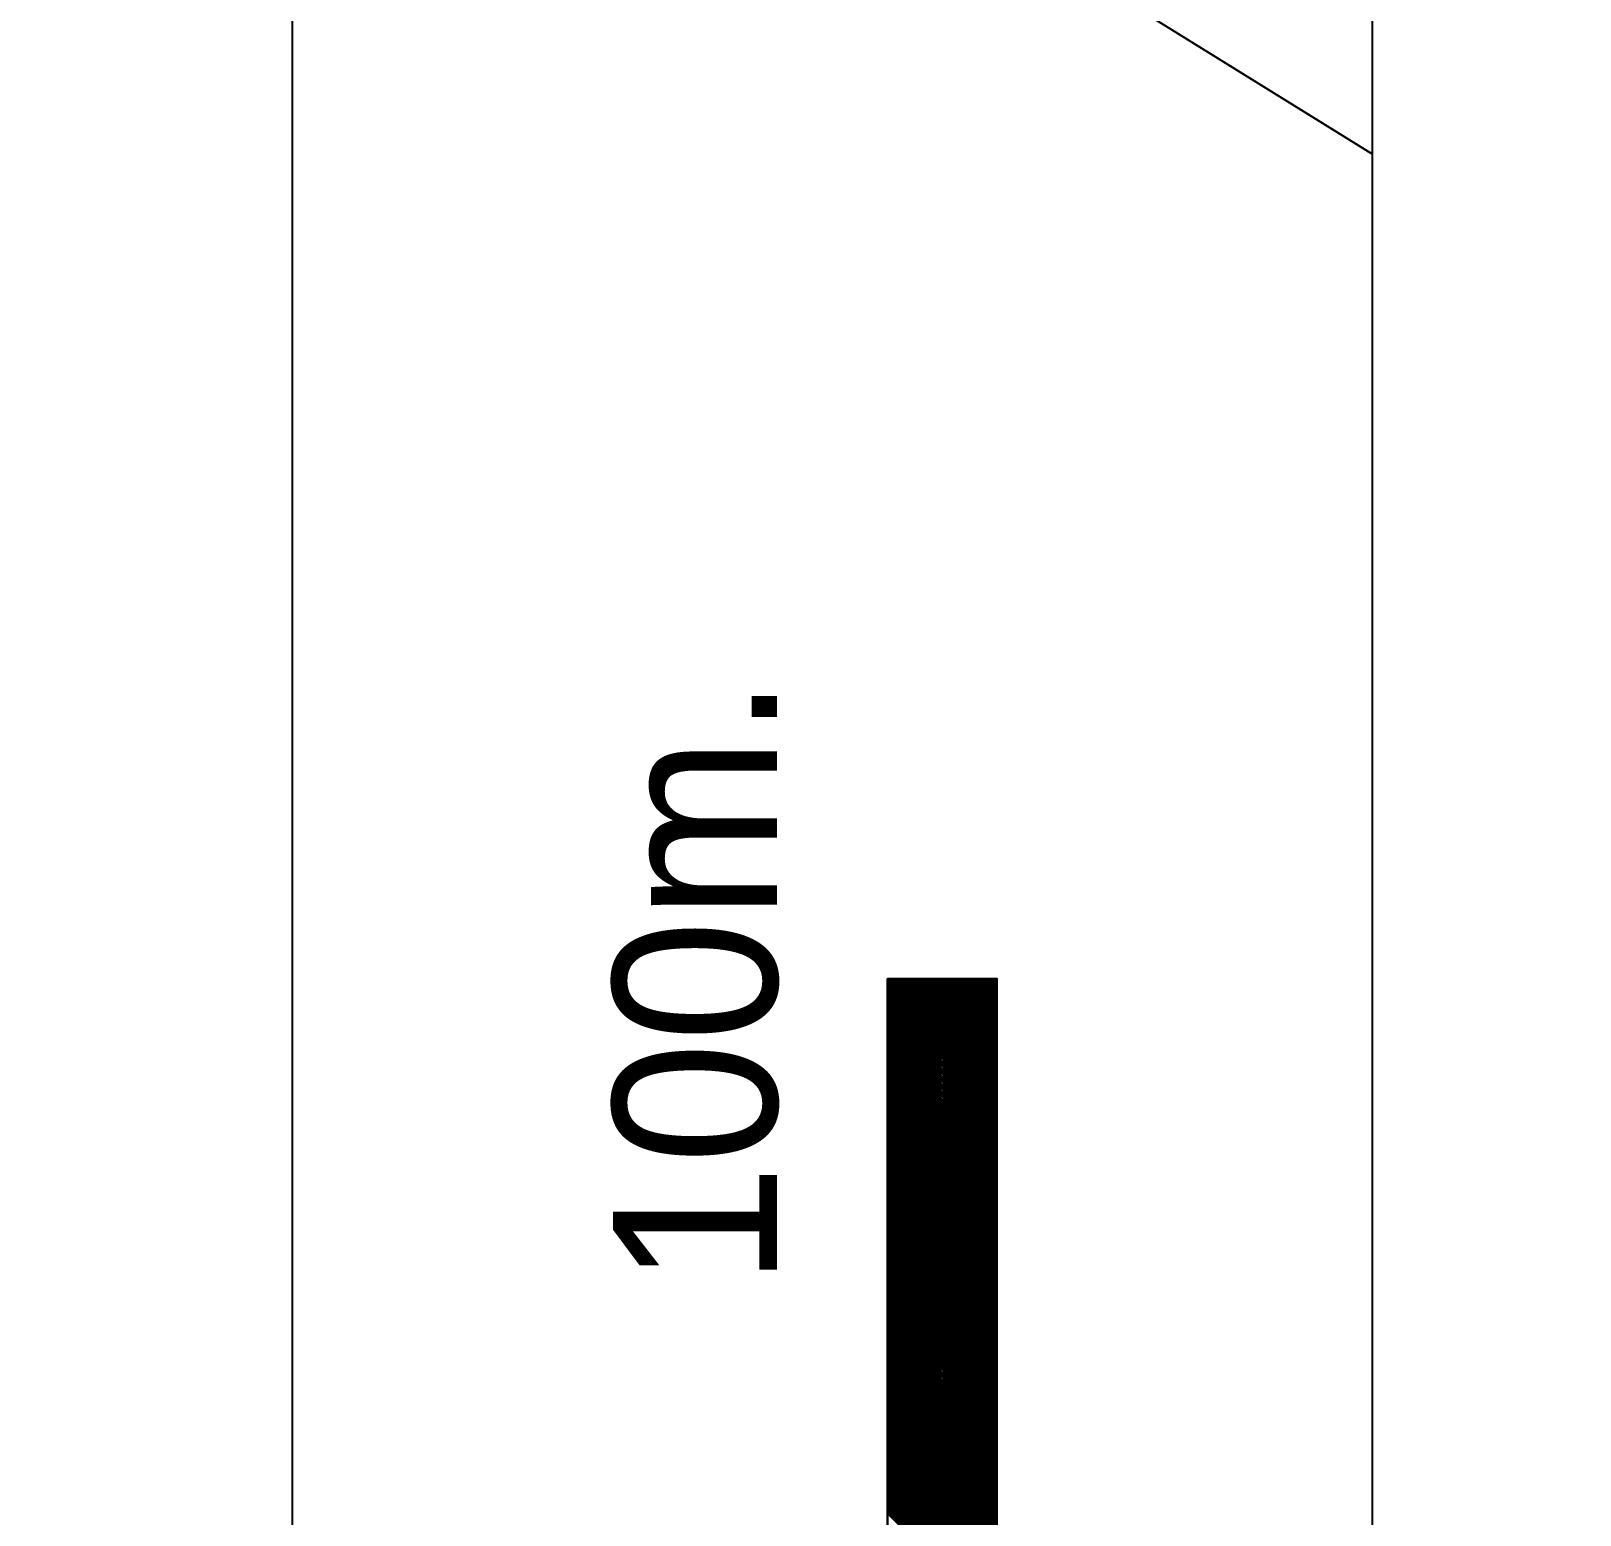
# Model space of a CAD drawing. Extents: x 731154 to 731744, y 4380181 to 4381208.
# Drawn here: x 731385.85 to 731399.99, y 4381176.12 to 4381189.67 of the extents above; entities that cross this region are included whole.
import ezdxf
from ezdxf.enums import TextEntityAlignment as Align

# ---------------------------------------------------------------- set-up
doc = ezdxf.new("R2010")
doc.units = 0
doc.layers.get('0').update_dxf_attribs({"linetype": 'CONTINUOUS'})

msp = doc.modelspace()

# ---------------------------------------------------------------- linework, layer by layer
at = {"color": 0, "linetype": 'CONTINUOUS'}
for p, q in [((731393.67, 4381081.01), (731393.67, 4381181.01)), ((731394.67, 4381180.01), (731393.67, 4381181.01)), ((731393.67, 4381081.01), (731393.67, 4381181.01)), ((731394.67, 4381180.01), (731393.67, 4381181.01)), ((731394.67, 4381179.99), (731393.67, 4381180.99)), ((731394.67, 4381179.99), (731393.67, 4381180.99)), ((731394.67, 4381180.02), (731393.68, 4381181.01)), ((731394.67, 4381180.02), (731393.68, 4381181.01)), ((731394.67, 4381180.03), (731393.69, 4381181.01)), ((731394.67, 4381180.03), (731393.69, 4381181.01)), ((731394.67, 4381180.05), (731393.71, 4381181.01)), ((731394.67, 4381180.05), (731393.71, 4381181.01)), ((731394.67, 4381180.06), (731393.72, 4381181.01)), ((731394.67, 4381180.06), (731393.72, 4381181.01)), ((731394.67, 4381180.08), (731393.74, 4381181.01)), ((731394.67, 4381180.08), (731393.74, 4381181.01)), ((731394.67, 4381180.09), (731393.75, 4381181.01)), ((731394.67, 4381180.09), (731393.75, 4381181.01)), ((731394.67, 4381180.1), (731393.76, 4381181.01)), ((731394.67, 4381180.1), (731393.76, 4381181.01)), ((731394.67, 4381180.12), (731393.78, 4381181.01)), ((731394.67, 4381180.12), (731393.78, 4381181.01)), ((731394.67, 4381180.13), (731393.79, 4381181.01)), ((731394.67, 4381180.13), (731393.79, 4381181.01)), ((731394.67, 4381180.15), (731393.81, 4381181.01)), ((731394.67, 4381180.15), (731393.81, 4381181.01)), ((731394.67, 4381180.16), (731393.82, 4381181.01)), ((731394.67, 4381180.16), (731393.82, 4381181.01)), ((731394.67, 4381180.17), (731393.83, 4381181.01)), ((731394.67, 4381180.17), (731393.83, 4381181.01)), ((731394.67, 4381180.19), (731393.85, 4381181.01)), ((731394.67, 4381180.19), (731393.85, 4381181.01)), ((731394.67, 4381180.2), (731393.86, 4381181.01)), ((731394.67, 4381180.2), (731393.86, 4381181.01)), ((731394.67, 4381180.22), (731393.88, 4381181.01)), ((731394.67, 4381180.22), (731393.88, 4381181.01)), ((731394.67, 4381180.23), (731393.89, 4381181.01)), ((731394.67, 4381180.23), (731393.89, 4381181.01)), ((731394.67, 4381180.25), (731393.91, 4381181.01)), ((731394.67, 4381180.25), (731393.91, 4381181.01)), ((731394.67, 4381180.26), (731393.92, 4381181.01)), ((731394.67, 4381180.26), (731393.92, 4381181.01)), ((731394.67, 4381180.27), (731393.93, 4381181.01)), ((731394.67, 4381180.27), (731393.93, 4381181.01)), ((731394.67, 4381180.29), (731393.95, 4381181.01)), ((731394.67, 4381180.29), (731393.95, 4381181.01)), ((731394.67, 4381180.3), (731393.96, 4381181.01)), ((731394.67, 4381180.3), (731393.96, 4381181.01)), ((731394.67, 4381180.32), (731393.98, 4381181.01)), ((731394.67, 4381180.32), (731393.98, 4381181.01)), ((731394.67, 4381180.33), (731393.99, 4381181.01)), ((731394.67, 4381180.33), (731393.99, 4381181.01)), ((731394.67, 4381180.34), (731394, 4381181.01)), ((731394.67, 4381180.34), (731394, 4381181.01)), ((731394.67, 4381180.36), (731394.02, 4381181.01)), ((731394.67, 4381180.36), (731394.02, 4381181.01)), ((731394.67, 4381180.37), (731394.03, 4381181.01)), ((731394.67, 4381180.37), (731394.03, 4381181.01)), ((731394.67, 4381180.39), (731394.05, 4381181.01)), ((731394.67, 4381180.39), (731394.05, 4381181.01)), ((731394.67, 4381180.4), (731394.06, 4381181.01)), ((731394.67, 4381180.4), (731394.06, 4381181.01)), ((731394.67, 4381180.42), (731394.08, 4381181.01)), ((731394.67, 4381180.42), (731394.08, 4381181.01)), ((731394.67, 4381180.43), (731394.09, 4381181.01)), ((731394.67, 4381180.43), (731394.09, 4381181.01)), ((731394.67, 4381180.44), (731394.1, 4381181.01)), ((731394.67, 4381180.44), (731394.1, 4381181.01)), ((731394.67, 4381180.46), (731394.12, 4381181.01)), ((731394.67, 4381180.46), (731394.12, 4381181.01)), ((731394.67, 4381180.47), (731394.13, 4381181.01)), ((731394.67, 4381180.47), (731394.13, 4381181.01)), ((731394.67, 4381180.49), (731394.15, 4381181.01)), ((731394.67, 4381180.49), (731394.15, 4381181.01)), ((731394.67, 4381180.5), (731394.16, 4381181.01)), ((731394.67, 4381180.5), (731394.16, 4381181.01)), ((731394.67, 4381180.51), (731394.17, 4381181.01)), ((731394.67, 4381180.51), (731394.17, 4381181.01)), ((731394.67, 4381180.53), (731394.19, 4381181.01)), ((731394.67, 4381180.53), (731394.19, 4381181.01)), ((731394.67, 4381180.54), (731394.2, 4381181.01)), ((731394.67, 4381180.54), (731394.2, 4381181.01)), ((731394.67, 4381180.56), (731394.22, 4381181.01)), ((731394.67, 4381180.56), (731394.22, 4381181.01)), ((731394.67, 4381180.57), (731394.23, 4381181.01)), ((731394.67, 4381180.57), (731394.23, 4381181.01)), ((731394.67, 4381180.59), (731394.25, 4381181.01)), ((731394.67, 4381180.59), (731394.25, 4381181.01)), ((731394.67, 4381180.6), (731394.26, 4381181.01)), ((731394.67, 4381180.6), (731394.26, 4381181.01)), ((731394.67, 4381180.61), (731394.27, 4381181.01)), ((731394.67, 4381180.61), (731394.27, 4381181.01)), ((731394.67, 4381180.63), (731394.29, 4381181.01)), ((731394.67, 4381180.63), (731394.29, 4381181.01)), ((731394.67, 4381180.64), (731394.3, 4381181.01)), ((731394.67, 4381180.64), (731394.3, 4381181.01)), ((731394.67, 4381180.66), (731394.32, 4381181.01)), ((731394.67, 4381180.66), (731394.32, 4381181.01)), ((731394.67, 4381180.67), (731394.33, 4381181.01)), ((731394.67, 4381180.67), (731394.33, 4381181.01)), ((731394.67, 4381180.68), (731394.34, 4381181.01)), ((731394.67, 4381180.68), (731394.34, 4381181.01)), ((731394.67, 4381180.7), (731394.36, 4381181.01)), ((731394.67, 4381180.7), (731394.36, 4381181.01)), ((731394.67, 4381180.71), (731394.37, 4381181.01)), ((731394.67, 4381180.71), (731394.37, 4381181.01)), ((731394.67, 4381180.73), (731394.39, 4381181.01)), ((731394.67, 4381180.73), (731394.39, 4381181.01)), ((731394.67, 4381180.74), (731394.4, 4381181.01)), ((731394.67, 4381180.74), (731394.4, 4381181.01)), ((731394.67, 4381180.75), (731394.41, 4381181.01)), ((731394.67, 4381180.75), (731394.41, 4381181.01)), ((731394.67, 4381180.77), (731394.43, 4381181.01)), ((731394.67, 4381180.77), (731394.43, 4381181.01)), ((731394.67, 4381180.78), (731394.44, 4381181.01)), ((731394.67, 4381180.78), (731394.44, 4381181.01)), ((731394.67, 4381180.8), (731394.46, 4381181.01)), ((731394.67, 4381180.8), (731394.46, 4381181.01)), ((731394.67, 4381180.81), (731394.47, 4381181.01)), ((731394.67, 4381180.81), (731394.47, 4381181.01)), ((731394.67, 4381180.83), (731394.49, 4381181.01)), ((731394.67, 4381180.83), (731394.49, 4381181.01)), ((731394.67, 4381180.84), (731394.5, 4381181.01)), ((731394.67, 4381180.84), (731394.5, 4381181.01)), ((731394.67, 4381180.85), (731394.51, 4381181.01)), ((731394.67, 4381180.85), (731394.51, 4381181.01)), ((731394.67, 4381180.87), (731394.53, 4381181.01)), ((731394.67, 4381180.87), (731394.53, 4381181.01)), ((731394.67, 4381180.88), (731394.54, 4381181.01)), ((731394.67, 4381180.88), (731394.54, 4381181.01)), ((731394.67, 4381180.9), (731394.56, 4381181.01)), ((731394.67, 4381180.9), (731394.56, 4381181.01)), ((731394.67, 4381180.91), (731394.57, 4381181.01)), ((731394.67, 4381180.91), (731394.57, 4381181.01)), ((731394.67, 4381180.92), (731394.58, 4381181.01)), ((731394.67, 4381180.92), (731394.58, 4381181.01)), ((731394.67, 4381180.94), (731394.6, 4381181.01)), ((731394.67, 4381180.94), (731394.6, 4381181.01)), ((731394.67, 4381180.95), (731394.61, 4381181.01)), ((731394.67, 4381180.95), (731394.61, 4381181.01)), ((731394.67, 4381180.97), (731394.63, 4381181.01)), ((731394.67, 4381180.97), (731394.63, 4381181.01)), ((731394.67, 4381180.98), (731394.64, 4381181.01)), ((731394.67, 4381180.98), (731394.64, 4381181.01)), ((731394.67, 4381181), (731394.66, 4381181.01)), ((731394.67, 4381181), (731394.66, 4381181.01)), ((731394.67, 4381081.01), (731394.67, 4381181.01)), ((731394.67, 4381081.01), (731394.67, 4381181.01)), ((731394.67, 4381179.98), (731393.67, 4381180.98)), ((731394.67, 4381179.98), (731393.67, 4381180.98)), ((731394.67, 4381179.96), (731393.67, 4381180.96)), ((731394.67, 4381179.96), (731393.67, 4381180.96)), ((731394.67, 4381179.95), (731393.67, 4381180.95)), ((731394.67, 4381179.95), (731393.67, 4381180.95)), ((731394.67, 4381179.93), (731393.67, 4381180.93)), ((731394.67, 4381179.93), (731393.67, 4381180.93)), ((731394.67, 4381179.92), (731393.67, 4381180.92)), ((731394.67, 4381179.92), (731393.67, 4381180.92)), ((731394.67, 4381179.91), (731393.67, 4381180.91)), ((731394.67, 4381179.91), (731393.67, 4381180.91)), ((731394.67, 4381179.89), (731393.67, 4381180.89)), ((731394.67, 4381179.89), (731393.67, 4381180.89)), ((731394.67, 4381179.88), (731393.67, 4381180.88)), ((731394.67, 4381179.88), (731393.67, 4381180.88)), ((731394.67, 4381179.86), (731393.67, 4381180.86)), ((731394.67, 4381179.86), (731393.67, 4381180.86)), ((731394.67, 4381179.85), (731393.67, 4381180.85)), ((731394.67, 4381179.85), (731393.67, 4381180.85)), ((731394.67, 4381179.84), (731393.67, 4381180.84)), ((731394.67, 4381179.84), (731393.67, 4381180.84)), ((731394.67, 4381179.82), (731393.67, 4381180.82)), ((731394.67, 4381179.82), (731393.67, 4381180.82)), ((731394.67, 4381179.81), (731393.67, 4381180.81)), ((731394.67, 4381179.81), (731393.67, 4381180.81)), ((731394.67, 4381179.79), (731393.67, 4381180.79)), ((731394.67, 4381179.79), (731393.67, 4381180.79)), ((731394.67, 4381179.78), (731393.67, 4381180.78)), ((731394.67, 4381179.78), (731393.67, 4381180.78)), ((731394.67, 4381179.76), (731393.67, 4381180.76)), ((731394.67, 4381179.76), (731393.67, 4381180.76)), ((731394.67, 4381179.75), (731393.67, 4381180.75)), ((731394.67, 4381179.75), (731393.67, 4381180.75)), ((731394.67, 4381179.74), (731393.67, 4381180.74)), ((731394.67, 4381179.74), (731393.67, 4381180.74)), ((731394.67, 4381179.72), (731393.67, 4381180.72)), ((731394.67, 4381179.72), (731393.67, 4381180.72)), ((731394.67, 4381179.71), (731393.67, 4381180.71)), ((731394.67, 4381179.71), (731393.67, 4381180.71)), ((731394.67, 4381179.69), (731393.67, 4381180.69)), ((731394.67, 4381179.69), (731393.67, 4381180.69)), ((731394.67, 4381179.68), (731393.67, 4381180.68)), ((731394.67, 4381179.68), (731393.67, 4381180.68)), ((731394.67, 4381179.67), (731393.67, 4381180.67)), ((731394.67, 4381179.67), (731393.67, 4381180.67)), ((731394.67, 4381179.65), (731393.67, 4381180.65)), ((731394.67, 4381179.65), (731393.67, 4381180.65)), ((731394.67, 4381179.64), (731393.67, 4381180.64)), ((731394.67, 4381179.64), (731393.67, 4381180.64)), ((731394.67, 4381179.62), (731393.67, 4381180.62)), ((731394.67, 4381179.62), (731393.67, 4381180.62)), ((731394.67, 4381179.61), (731393.67, 4381180.61)), ((731394.67, 4381179.61), (731393.67, 4381180.61)), ((731394.67, 4381179.6), (731393.67, 4381180.6)), ((731394.67, 4381179.6), (731393.67, 4381180.6)), ((731394.67, 4381179.58), (731393.67, 4381180.58)), ((731394.67, 4381179.58), (731393.67, 4381180.58)), ((731394.67, 4381179.57), (731393.67, 4381180.57)), ((731394.67, 4381179.57), (731393.67, 4381180.57)), ((731394.67, 4381179.55), (731393.67, 4381180.55)), ((731394.67, 4381179.55), (731393.67, 4381180.55)), ((731394.67, 4381179.54), (731393.67, 4381180.54)), ((731394.67, 4381179.54), (731393.67, 4381180.54)), ((731394.67, 4381179.52), (731393.67, 4381180.52)), ((731394.67, 4381179.52), (731393.67, 4381180.52)), ((731394.67, 4381179.51), (731393.67, 4381180.51)), ((731394.67, 4381179.51), (731393.67, 4381180.51)), ((731394.67, 4381179.5), (731393.67, 4381180.5)), ((731394.67, 4381179.5), (731393.67, 4381180.5)), ((731394.67, 4381179.48), (731393.67, 4381180.48)), ((731394.67, 4381179.48), (731393.67, 4381180.48)), ((731394.67, 4381179.47), (731393.67, 4381180.47)), ((731394.67, 4381179.47), (731393.67, 4381180.47)), ((731394.67, 4381179.45), (731393.67, 4381180.45)), ((731394.67, 4381179.45), (731393.67, 4381180.45)), ((731394.67, 4381179.44), (731393.67, 4381180.44)), ((731394.67, 4381179.44), (731393.67, 4381180.44)), ((731394.67, 4381179.43), (731393.67, 4381180.43)), ((731394.67, 4381179.43), (731393.67, 4381180.43)), ((731394.67, 4381179.41), (731393.67, 4381180.41)), ((731394.67, 4381179.41), (731393.67, 4381180.41)), ((731394.67, 4381179.4), (731393.67, 4381180.4)), ((731394.67, 4381179.4), (731393.67, 4381180.4)), ((731394.67, 4381179.38), (731393.67, 4381180.38)), ((731394.67, 4381179.38), (731393.67, 4381180.38)), ((731394.67, 4381179.37), (731393.67, 4381180.37)), ((731394.67, 4381179.37), (731393.67, 4381180.37)), ((731394.67, 4381179.35), (731393.67, 4381180.35)), ((731394.67, 4381179.35), (731393.67, 4381180.35)), ((731394.67, 4381179.34), (731393.67, 4381180.34)), ((731394.67, 4381179.34), (731393.67, 4381180.34)), ((731394.67, 4381179.33), (731393.67, 4381180.33)), ((731394.67, 4381179.33), (731393.67, 4381180.33)), ((731394.67, 4381179.31), (731393.67, 4381180.31)), ((731394.67, 4381179.31), (731393.67, 4381180.31)), ((731394.67, 4381179.3), (731393.67, 4381180.3)), ((731394.67, 4381179.3), (731393.67, 4381180.3)), ((731394.67, 4381179.28), (731393.67, 4381180.28)), ((731394.67, 4381179.28), (731393.67, 4381180.28)), ((731394.67, 4381179.27), (731393.67, 4381180.27)), ((731394.67, 4381179.27), (731393.67, 4381180.27)), ((731394.67, 4381179.26), (731393.67, 4381180.26)), ((731394.67, 4381179.26), (731393.67, 4381180.26)), ((731394.67, 4381179.24), (731393.67, 4381180.24)), ((731394.67, 4381179.24), (731393.67, 4381180.24)), ((731394.67, 4381179.23), (731393.67, 4381180.23)), ((731394.67, 4381179.23), (731393.67, 4381180.23)), ((731394.67, 4381179.21), (731393.67, 4381180.21)), ((731394.67, 4381179.21), (731393.67, 4381180.21)), ((731394.67, 4381179.2), (731393.67, 4381180.2)), ((731394.67, 4381179.2), (731393.67, 4381180.2)), ((731394.67, 4381179.18), (731393.67, 4381180.18)), ((731394.67, 4381179.18), (731393.67, 4381180.18)), ((731394.67, 4381179.17), (731393.67, 4381180.17)), ((731394.67, 4381179.17), (731393.67, 4381180.17)), ((731394.67, 4381179.16), (731393.67, 4381180.16)), ((731394.67, 4381179.16), (731393.67, 4381180.16)), ((731394.67, 4381179.14), (731393.67, 4381180.14)), ((731394.67, 4381179.14), (731393.67, 4381180.14)), ((731394.67, 4381179.13), (731393.67, 4381180.13)), ((731394.67, 4381179.13), (731393.67, 4381180.13)), ((731394.67, 4381179.11), (731393.67, 4381180.11)), ((731394.67, 4381179.11), (731393.67, 4381180.11)), ((731394.67, 4381179.1), (731393.67, 4381180.1)), ((731394.67, 4381179.1), (731393.67, 4381180.1)), ((731394.67, 4381179.09), (731393.67, 4381180.09)), ((731394.67, 4381179.09), (731393.67, 4381180.09)), ((731394.67, 4381179.07), (731393.67, 4381180.07)), ((731394.67, 4381179.07), (731393.67, 4381180.07)), ((731394.67, 4381179.06), (731393.67, 4381180.06)), ((731394.67, 4381179.06), (731393.67, 4381180.06)), ((731394.67, 4381179.04), (731393.67, 4381180.04)), ((731394.67, 4381179.04), (731393.67, 4381180.04)), ((731394.67, 4381179.03), (731393.67, 4381180.03)), ((731394.67, 4381179.03), (731393.67, 4381180.03)), ((731394.67, 4381179.02), (731393.67, 4381180.02)), ((731394.67, 4381179.02), (731393.67, 4381180.02)), ((731394.67, 4381179), (731393.67, 4381180)), ((731394.67, 4381179), (731393.67, 4381180)), ((731394.67, 4381178.99), (731393.67, 4381179.99)), ((731394.67, 4381178.99), (731393.67, 4381179.99)), ((731394.67, 4381178.97), (731393.67, 4381179.97)), ((731394.67, 4381178.97), (731393.67, 4381179.97)), ((731394.67, 4381178.96), (731393.67, 4381179.96)), ((731394.67, 4381178.96), (731393.67, 4381179.96)), ((731394.67, 4381178.94), (731393.67, 4381179.94)), ((731394.67, 4381178.94), (731393.67, 4381179.94)), ((731394.67, 4381178.93), (731393.67, 4381179.93)), ((731394.67, 4381178.93), (731393.67, 4381179.93)), ((731394.67, 4381178.92), (731393.67, 4381179.92)), ((731394.67, 4381178.92), (731393.67, 4381179.92)), ((731394.67, 4381178.9), (731393.67, 4381179.9)), ((731394.67, 4381178.9), (731393.67, 4381179.9)), ((731394.67, 4381178.89), (731393.67, 4381179.89)), ((731394.67, 4381178.89), (731393.67, 4381179.89)), ((731394.67, 4381178.87), (731393.67, 4381179.87)), ((731394.67, 4381178.87), (731393.67, 4381179.87)), ((731394.67, 4381178.86), (731393.67, 4381179.86)), ((731394.67, 4381178.86), (731393.67, 4381179.86)), ((731394.67, 4381178.85), (731393.67, 4381179.85)), ((731394.67, 4381178.85), (731393.67, 4381179.85)), ((731394.67, 4381178.83), (731393.67, 4381179.83)), ((731394.67, 4381178.83), (731393.67, 4381179.83)), ((731394.67, 4381178.82), (731393.67, 4381179.82)), ((731394.67, 4381178.82), (731393.67, 4381179.82)), ((731394.67, 4381178.8), (731393.67, 4381179.8)), ((731394.67, 4381178.8), (731393.67, 4381179.8)), ((731394.67, 4381178.79), (731393.67, 4381179.79)), ((731394.67, 4381178.79), (731393.67, 4381179.79)), ((731394.67, 4381178.77), (731393.67, 4381179.77)), ((731394.67, 4381178.77), (731393.67, 4381179.77)), ((731394.67, 4381178.76), (731393.67, 4381179.76)), ((731394.67, 4381178.76), (731393.67, 4381179.76)), ((731394.67, 4381178.75), (731393.67, 4381179.75)), ((731394.67, 4381178.75), (731393.67, 4381179.75)), ((731394.67, 4381178.73), (731393.67, 4381179.73)), ((731394.67, 4381178.73), (731393.67, 4381179.73)), ((731394.67, 4381178.72), (731393.67, 4381179.72)), ((731394.67, 4381178.72), (731393.67, 4381179.72)), ((731394.67, 4381178.7), (731393.67, 4381179.7)), ((731394.67, 4381178.7), (731393.67, 4381179.7)), ((731394.67, 4381178.69), (731393.67, 4381179.69)), ((731394.67, 4381178.69), (731393.67, 4381179.69)), ((731394.67, 4381178.68), (731393.67, 4381179.68)), ((731394.67, 4381178.68), (731393.67, 4381179.68)), ((731394.67, 4381178.66), (731393.67, 4381179.66)), ((731394.67, 4381178.66), (731393.67, 4381179.66)), ((731394.67, 4381178.65), (731393.67, 4381179.65)), ((731394.67, 4381178.65), (731393.67, 4381179.65)), ((731394.67, 4381178.63), (731393.67, 4381179.63)), ((731394.67, 4381178.63), (731393.67, 4381179.63)), ((731394.67, 4381178.62), (731393.67, 4381179.62)), ((731394.67, 4381178.62), (731393.67, 4381179.62)), ((731394.67, 4381178.61), (731393.67, 4381179.61)), ((731394.67, 4381178.61), (731393.67, 4381179.61)), ((731394.67, 4381178.59), (731393.67, 4381179.59)), ((731394.67, 4381178.59), (731393.67, 4381179.59)), ((731394.67, 4381178.58), (731393.67, 4381179.58)), ((731394.67, 4381178.58), (731393.67, 4381179.58)), ((731394.67, 4381178.56), (731393.67, 4381179.56)), ((731394.67, 4381178.56), (731393.67, 4381179.56)), ((731394.67, 4381178.55), (731393.67, 4381179.55)), ((731394.67, 4381178.55), (731393.67, 4381179.55)), ((731394.67, 4381178.53), (731393.67, 4381179.53)), ((731394.67, 4381178.53), (731393.67, 4381179.53)), ((731394.67, 4381178.52), (731393.67, 4381179.52)), ((731394.67, 4381178.52), (731393.67, 4381179.52)), ((731394.67, 4381178.51), (731393.67, 4381179.51)), ((731394.67, 4381178.51), (731393.67, 4381179.51)), ((731394.67, 4381178.49), (731393.67, 4381179.49)), ((731394.67, 4381178.49), (731393.67, 4381179.49)), ((731394.67, 4381178.48), (731393.67, 4381179.48)), ((731394.67, 4381178.48), (731393.67, 4381179.48)), ((731394.67, 4381178.46), (731393.67, 4381179.46)), ((731394.67, 4381178.46), (731393.67, 4381179.46)), ((731394.67, 4381178.45), (731393.67, 4381179.45)), ((731394.67, 4381178.45), (731393.67, 4381179.45)), ((731394.67, 4381178.44), (731393.67, 4381179.44)), ((731394.67, 4381178.44), (731393.67, 4381179.44)), ((731394.67, 4381178.42), (731393.67, 4381179.42)), ((731394.67, 4381178.42), (731393.67, 4381179.42)), ((731394.67, 4381178.41), (731393.67, 4381179.41)), ((731394.67, 4381178.41), (731393.67, 4381179.41)), ((731394.67, 4381178.39), (731393.67, 4381179.39)), ((731394.67, 4381178.39), (731393.67, 4381179.39)), ((731394.67, 4381178.38), (731393.67, 4381179.38)), ((731394.67, 4381178.38), (731393.67, 4381179.38)), ((731394.67, 4381178.36), (731393.67, 4381179.36)), ((731394.67, 4381178.36), (731393.67, 4381179.36)), ((731394.67, 4381178.35), (731393.67, 4381179.35)), ((731394.67, 4381178.35), (731393.67, 4381179.35)), ((731394.67, 4381178.34), (731393.67, 4381179.34)), ((731394.67, 4381178.34), (731393.67, 4381179.34)), ((731394.67, 4381178.32), (731393.67, 4381179.32)), ((731394.67, 4381178.32), (731393.67, 4381179.32)), ((731394.67, 4381178.31), (731393.67, 4381179.31)), ((731394.67, 4381178.31), (731393.67, 4381179.31)), ((731394.67, 4381178.29), (731393.67, 4381179.29)), ((731394.67, 4381178.29), (731393.67, 4381179.29)), ((731394.67, 4381178.28), (731393.67, 4381179.28)), ((731394.67, 4381178.28), (731393.67, 4381179.28)), ((731394.67, 4381178.27), (731393.67, 4381179.27)), ((731394.67, 4381178.27), (731393.67, 4381179.27)), ((731394.67, 4381178.25), (731393.67, 4381179.25)), ((731394.67, 4381178.25), (731393.67, 4381179.25)), ((731394.67, 4381178.24), (731393.67, 4381179.24)), ((731394.67, 4381178.24), (731393.67, 4381179.24)), ((731394.67, 4381178.22), (731393.67, 4381179.22)), ((731394.67, 4381178.22), (731393.67, 4381179.22)), ((731394.67, 4381178.21), (731393.67, 4381179.21)), ((731394.67, 4381178.21), (731393.67, 4381179.21)), ((731394.67, 4381178.2), (731393.67, 4381179.2)), ((731394.67, 4381178.2), (731393.67, 4381179.2)), ((731394.67, 4381178.18), (731393.67, 4381179.18)), ((731394.67, 4381178.18), (731393.67, 4381179.18)), ((731394.67, 4381178.17), (731393.67, 4381179.17)), ((731394.67, 4381178.17), (731393.67, 4381179.17)), ((731394.67, 4381178.15), (731393.67, 4381179.15)), ((731394.67, 4381178.15), (731393.67, 4381179.15)), ((731394.67, 4381178.14), (731393.67, 4381179.14)), ((731394.67, 4381178.14), (731393.67, 4381179.14)), ((731394.67, 4381178.12), (731393.67, 4381179.12)), ((731394.67, 4381178.12), (731393.67, 4381179.12)), ((731394.67, 4381178.11), (731393.67, 4381179.11)), ((731394.67, 4381178.11), (731393.67, 4381179.11)), ((731394.67, 4381178.1), (731393.67, 4381179.1)), ((731394.67, 4381178.1), (731393.67, 4381179.1)), ((731394.67, 4381178.08), (731393.67, 4381179.08)), ((731394.67, 4381178.08), (731393.67, 4381179.08)), ((731394.67, 4381178.07), (731393.67, 4381179.07)), ((731394.67, 4381178.07), (731393.67, 4381179.07)), ((731394.67, 4381178.05), (731393.67, 4381179.05)), ((731394.67, 4381178.05), (731393.67, 4381179.05)), ((731394.67, 4381178.04), (731393.67, 4381179.04)), ((731394.67, 4381178.04), (731393.67, 4381179.04)), ((731394.67, 4381178.03), (731393.67, 4381179.03)), ((731394.67, 4381178.03), (731393.67, 4381179.03)), ((731394.67, 4381178.01), (731393.67, 4381179.01)), ((731394.67, 4381178.01), (731393.67, 4381179.01)), ((731394.67, 4381178), (731393.67, 4381179)), ((731394.67, 4381178), (731393.67, 4381179)), ((731394.67, 4381177.98), (731393.67, 4381178.98)), ((731394.67, 4381177.98), (731393.67, 4381178.98)), ((731394.67, 4381177.97), (731393.67, 4381178.97)), ((731394.67, 4381177.97), (731393.67, 4381178.97)), ((731394.67, 4381177.95), (731393.67, 4381178.95)), ((731394.67, 4381177.95), (731393.67, 4381178.95)), ((731394.67, 4381177.94), (731393.67, 4381178.94)), ((731394.67, 4381177.94), (731393.67, 4381178.94)), ((731394.67, 4381177.93), (731393.67, 4381178.93)), ((731394.67, 4381177.93), (731393.67, 4381178.93)), ((731394.67, 4381177.91), (731393.67, 4381178.91)), ((731394.67, 4381177.91), (731393.67, 4381178.91)), ((731394.67, 4381177.9), (731393.67, 4381178.9)), ((731394.67, 4381177.9), (731393.67, 4381178.9)), ((731394.67, 4381177.88), (731393.67, 4381178.88)), ((731394.67, 4381177.88), (731393.67, 4381178.88)), ((731394.67, 4381177.87), (731393.67, 4381178.87)), ((731394.67, 4381177.87), (731393.67, 4381178.87)), ((731394.67, 4381177.86), (731393.67, 4381178.86)), ((731394.67, 4381177.86), (731393.67, 4381178.86)), ((731394.67, 4381177.84), (731393.67, 4381178.84)), ((731394.67, 4381177.84), (731393.67, 4381178.84)), ((731394.67, 4381177.83), (731393.67, 4381178.83)), ((731394.67, 4381177.83), (731393.67, 4381178.83)), ((731394.67, 4381177.81), (731393.67, 4381178.81)), ((731394.67, 4381177.81), (731393.67, 4381178.81)), ((731394.67, 4381177.8), (731393.67, 4381178.8)), ((731394.67, 4381177.8), (731393.67, 4381178.8)), ((731394.67, 4381177.78), (731393.67, 4381178.78)), ((731394.67, 4381177.78), (731393.67, 4381178.78)), ((731394.67, 4381177.77), (731393.67, 4381178.77)), ((731394.67, 4381177.77), (731393.67, 4381178.77)), ((731394.67, 4381177.76), (731393.67, 4381178.76)), ((731394.67, 4381177.76), (731393.67, 4381178.76)), ((731394.67, 4381177.74), (731393.67, 4381178.74)), ((731394.67, 4381177.74), (731393.67, 4381178.74)), ((731394.67, 4381177.73), (731393.67, 4381178.73)), ((731394.67, 4381177.73), (731393.67, 4381178.73)), ((731394.67, 4381177.71), (731393.67, 4381178.71)), ((731394.67, 4381177.71), (731393.67, 4381178.71)), ((731394.67, 4381177.7), (731393.67, 4381178.7)), ((731394.67, 4381177.7), (731393.67, 4381178.7)), ((731394.67, 4381177.69), (731393.67, 4381178.69)), ((731394.67, 4381177.69), (731393.67, 4381178.69)), ((731394.67, 4381177.67), (731393.67, 4381178.67)), ((731394.67, 4381177.67), (731393.67, 4381178.67)), ((731394.67, 4381177.66), (731393.67, 4381178.66)), ((731394.67, 4381177.66), (731393.67, 4381178.66)), ((731394.67, 4381177.64), (731393.67, 4381178.64)), ((731394.67, 4381177.64), (731393.67, 4381178.64)), ((731394.67, 4381177.63), (731393.67, 4381178.63)), ((731394.67, 4381177.63), (731393.67, 4381178.63)), ((731394.67, 4381177.62), (731393.67, 4381178.62)), ((731394.67, 4381177.62), (731393.67, 4381178.62)), ((731394.67, 4381177.6), (731393.67, 4381178.6)), ((731394.67, 4381177.6), (731393.67, 4381178.6)), ((731394.67, 4381177.59), (731393.67, 4381178.59)), ((731394.67, 4381177.59), (731393.67, 4381178.59)), ((731394.67, 4381177.57), (731393.67, 4381178.57)), ((731394.67, 4381177.57), (731393.67, 4381178.57)), ((731394.67, 4381177.56), (731393.67, 4381178.56)), ((731394.67, 4381177.56), (731393.67, 4381178.56)), ((731394.67, 4381177.54), (731393.67, 4381178.54)), ((731394.67, 4381177.54), (731393.67, 4381178.54)), ((731394.67, 4381177.53), (731393.67, 4381178.53)), ((731394.67, 4381177.53), (731393.67, 4381178.53)), ((731394.67, 4381177.52), (731393.67, 4381178.52)), ((731394.67, 4381177.52), (731393.67, 4381178.52)), ((731394.67, 4381177.5), (731393.67, 4381178.5)), ((731394.67, 4381177.5), (731393.67, 4381178.5)), ((731394.67, 4381177.49), (731393.67, 4381178.49)), ((731394.67, 4381177.49), (731393.67, 4381178.49)), ((731394.67, 4381177.47), (731393.67, 4381178.47)), ((731394.67, 4381177.47), (731393.67, 4381178.47)), ((731394.67, 4381177.46), (731393.67, 4381178.46)), ((731394.67, 4381177.46), (731393.67, 4381178.46)), ((731394.67, 4381177.45), (731393.67, 4381178.45)), ((731394.67, 4381177.45), (731393.67, 4381178.45)), ((731394.67, 4381177.43), (731393.67, 4381178.43)), ((731394.67, 4381177.43), (731393.67, 4381178.43)), ((731394.67, 4381177.42), (731393.67, 4381178.42)), ((731394.67, 4381177.42), (731393.67, 4381178.42)), ((731394.67, 4381177.4), (731393.67, 4381178.4)), ((731394.67, 4381177.4), (731393.67, 4381178.4)), ((731394.67, 4381177.39), (731393.67, 4381178.39)), ((731394.67, 4381177.39), (731393.67, 4381178.39)), ((731394.67, 4381177.37), (731393.67, 4381178.37)), ((731394.67, 4381177.37), (731393.67, 4381178.37)), ((731394.67, 4381177.36), (731393.67, 4381178.36)), ((731394.67, 4381177.36), (731393.67, 4381178.36)), ((731394.67, 4381177.35), (731393.67, 4381178.35)), ((731394.67, 4381177.35), (731393.67, 4381178.35)), ((731394.67, 4381177.33), (731393.67, 4381178.33)), ((731394.67, 4381177.33), (731393.67, 4381178.33)), ((731394.67, 4381177.32), (731393.67, 4381178.32)), ((731394.67, 4381177.32), (731393.67, 4381178.32)), ((731394.67, 4381177.3), (731393.67, 4381178.3)), ((731394.67, 4381177.3), (731393.67, 4381178.3)), ((731394.67, 4381177.29), (731393.67, 4381178.29)), ((731394.67, 4381177.29), (731393.67, 4381178.29)), ((731394.67, 4381177.28), (731393.67, 4381178.28)), ((731394.67, 4381177.28), (731393.67, 4381178.28)), ((731394.67, 4381177.26), (731393.67, 4381178.26)), ((731394.67, 4381177.26), (731393.67, 4381178.26)), ((731394.67, 4381177.25), (731393.67, 4381178.25)), ((731394.67, 4381177.25), (731393.67, 4381178.25)), ((731394.67, 4381177.23), (731393.67, 4381178.23)), ((731394.67, 4381177.23), (731393.67, 4381178.23)), ((731394.67, 4381177.22), (731393.67, 4381178.22)), ((731394.67, 4381177.22), (731393.67, 4381178.22)), ((731394.67, 4381177.21), (731393.67, 4381178.21)), ((731394.67, 4381177.21), (731393.67, 4381178.21)), ((731394.67, 4381177.19), (731393.67, 4381178.19)), ((731394.67, 4381177.19), (731393.67, 4381178.19)), ((731394.67, 4381177.18), (731393.67, 4381178.18)), ((731394.67, 4381177.18), (731393.67, 4381178.18)), ((731394.67, 4381177.16), (731393.67, 4381178.16)), ((731394.67, 4381177.16), (731393.67, 4381178.16)), ((731394.67, 4381177.15), (731393.67, 4381178.15)), ((731394.67, 4381177.15), (731393.67, 4381178.15)), ((731394.67, 4381177.13), (731393.67, 4381178.13)), ((731394.67, 4381177.13), (731393.67, 4381178.13)), ((731394.67, 4381177.12), (731393.67, 4381178.12)), ((731394.67, 4381177.12), (731393.67, 4381178.12)), ((731394.67, 4381177.11), (731393.67, 4381178.11)), ((731394.67, 4381177.11), (731393.67, 4381178.11)), ((731394.67, 4381177.09), (731393.67, 4381178.09)), ((731394.67, 4381177.09), (731393.67, 4381178.09)), ((731394.67, 4381177.08), (731393.67, 4381178.08)), ((731394.67, 4381177.08), (731393.67, 4381178.08)), ((731394.67, 4381177.06), (731393.67, 4381178.06)), ((731394.67, 4381177.06), (731393.67, 4381178.06)), ((731394.67, 4381177.05), (731393.67, 4381178.05)), ((731394.67, 4381177.05), (731393.67, 4381178.05)), ((731394.67, 4381177.04), (731393.67, 4381178.04)), ((731394.67, 4381177.04), (731393.67, 4381178.04)), ((731394.67, 4381177.02), (731393.67, 4381178.02)), ((731394.67, 4381177.02), (731393.67, 4381178.02)), ((731394.67, 4381177.01), (731393.67, 4381178.01)), ((731394.67, 4381177.01), (731393.67, 4381178.01)), ((731394.67, 4381176.99), (731393.67, 4381177.99)), ((731394.67, 4381176.99), (731393.67, 4381177.99)), ((731394.67, 4381176.98), (731393.67, 4381177.98)), ((731394.67, 4381176.98), (731393.67, 4381177.98)), ((731394.67, 4381176.96), (731393.67, 4381177.96)), ((731394.67, 4381176.96), (731393.67, 4381177.96)), ((731394.67, 4381176.95), (731393.67, 4381177.95)), ((731394.67, 4381176.95), (731393.67, 4381177.95)), ((731394.67, 4381176.94), (731393.67, 4381177.94)), ((731394.67, 4381176.94), (731393.67, 4381177.94)), ((731394.67, 4381176.92), (731393.67, 4381177.92)), ((731394.67, 4381176.92), (731393.67, 4381177.92)), ((731394.67, 4381176.91), (731393.67, 4381177.91)), ((731394.67, 4381176.91), (731393.67, 4381177.91)), ((731394.67, 4381176.89), (731393.67, 4381177.89)), ((731394.67, 4381176.89), (731393.67, 4381177.89)), ((731394.67, 4381176.88), (731393.67, 4381177.88)), ((731394.67, 4381176.88), (731393.67, 4381177.88)), ((731394.67, 4381176.87), (731393.67, 4381177.87)), ((731394.67, 4381176.87), (731393.67, 4381177.87)), ((731394.67, 4381176.85), (731393.67, 4381177.85)), ((731394.67, 4381176.85), (731393.67, 4381177.85)), ((731394.67, 4381176.84), (731393.67, 4381177.84)), ((731394.67, 4381176.84), (731393.67, 4381177.84)), ((731394.67, 4381176.82), (731393.67, 4381177.82)), ((731394.67, 4381176.82), (731393.67, 4381177.82)), ((731394.67, 4381176.81), (731393.67, 4381177.81)), ((731394.67, 4381176.81), (731393.67, 4381177.81)), ((731394.67, 4381176.79), (731393.67, 4381177.79)), ((731394.67, 4381176.79), (731393.67, 4381177.79)), ((731394.67, 4381176.78), (731393.67, 4381177.78)), ((731394.67, 4381176.78), (731393.67, 4381177.78)), ((731394.67, 4381176.77), (731393.67, 4381177.77)), ((731394.67, 4381176.77), (731393.67, 4381177.77)), ((731394.67, 4381176.75), (731393.67, 4381177.75)), ((731394.67, 4381176.75), (731393.67, 4381177.75)), ((731394.67, 4381176.74), (731393.67, 4381177.74)), ((731394.67, 4381176.74), (731393.67, 4381177.74)), ((731394.67, 4381176.72), (731393.67, 4381177.72)), ((731394.67, 4381176.72), (731393.67, 4381177.72)), ((731394.67, 4381176.71), (731393.67, 4381177.71)), ((731394.67, 4381176.71), (731393.67, 4381177.71)), ((731394.67, 4381176.7), (731393.67, 4381177.7)), ((731394.67, 4381176.7), (731393.67, 4381177.7)), ((731394.67, 4381176.68), (731393.67, 4381177.68)), ((731394.67, 4381176.68), (731393.67, 4381177.68)), ((731394.67, 4381176.67), (731393.67, 4381177.67)), ((731394.67, 4381176.67), (731393.67, 4381177.67)), ((731394.67, 4381176.65), (731393.67, 4381177.65)), ((731394.67, 4381176.65), (731393.67, 4381177.65)), ((731394.67, 4381176.64), (731393.67, 4381177.64)), ((731394.67, 4381176.64), (731393.67, 4381177.64)), ((731394.67, 4381176.63), (731393.67, 4381177.63)), ((731394.67, 4381176.63), (731393.67, 4381177.63)), ((731394.67, 4381176.61), (731393.67, 4381177.61)), ((731394.67, 4381176.61), (731393.67, 4381177.61)), ((731394.67, 4381176.6), (731393.67, 4381177.6)), ((731394.67, 4381176.6), (731393.67, 4381177.6)), ((731394.67, 4381176.58), (731393.67, 4381177.58)), ((731394.67, 4381176.58), (731393.67, 4381177.58)), ((731394.67, 4381176.57), (731393.67, 4381177.57)), ((731394.67, 4381176.57), (731393.67, 4381177.57)), ((731394.67, 4381176.55), (731393.67, 4381177.55)), ((731394.67, 4381176.55), (731393.67, 4381177.55)), ((731394.67, 4381176.54), (731393.67, 4381177.54)), ((731394.67, 4381176.54), (731393.67, 4381177.54)), ((731394.67, 4381176.53), (731393.67, 4381177.53)), ((731394.67, 4381176.53), (731393.67, 4381177.53)), ((731394.67, 4381176.51), (731393.67, 4381177.51)), ((731394.67, 4381176.51), (731393.67, 4381177.51)), ((731394.67, 4381176.5), (731393.67, 4381177.5)), ((731394.67, 4381176.5), (731393.67, 4381177.5)), ((731394.67, 4381176.48), (731393.67, 4381177.48)), ((731394.67, 4381176.48), (731393.67, 4381177.48)), ((731394.67, 4381176.47), (731393.67, 4381177.47)), ((731394.67, 4381176.47), (731393.67, 4381177.47)), ((731394.67, 4381176.46), (731393.67, 4381177.46)), ((731394.67, 4381176.46), (731393.67, 4381177.46)), ((731394.67, 4381176.44), (731393.67, 4381177.44)), ((731394.67, 4381176.44), (731393.67, 4381177.44)), ((731394.67, 4381176.43), (731393.67, 4381177.43)), ((731394.67, 4381176.43), (731393.67, 4381177.43)), ((731394.67, 4381176.41), (731393.67, 4381177.41)), ((731394.67, 4381176.41), (731393.67, 4381177.41)), ((731394.67, 4381176.4), (731393.67, 4381177.4)), ((731394.67, 4381176.4), (731393.67, 4381177.4)), ((731394.67, 4381176.38), (731393.67, 4381177.38)), ((731394.67, 4381176.38), (731393.67, 4381177.38)), ((731394.67, 4381176.37), (731393.67, 4381177.37)), ((731394.67, 4381176.37), (731393.67, 4381177.37)), ((731394.67, 4381176.36), (731393.67, 4381177.36)), ((731394.67, 4381176.36), (731393.67, 4381177.36)), ((731394.67, 4381176.34), (731393.67, 4381177.34)), ((731394.67, 4381176.34), (731393.67, 4381177.34)), ((731394.67, 4381176.33), (731393.67, 4381177.33)), ((731394.67, 4381176.33), (731393.67, 4381177.33)), ((731394.67, 4381176.31), (731393.67, 4381177.31)), ((731394.67, 4381176.31), (731393.67, 4381177.31)), ((731394.67, 4381176.3), (731393.67, 4381177.3)), ((731394.67, 4381176.3), (731393.67, 4381177.3)), ((731394.67, 4381176.29), (731393.67, 4381177.29)), ((731394.67, 4381176.29), (731393.67, 4381177.29)), ((731394.67, 4381176.27), (731393.67, 4381177.27)), ((731394.67, 4381176.27), (731393.67, 4381177.27)), ((731394.67, 4381176.26), (731393.67, 4381177.26)), ((731394.67, 4381176.26), (731393.67, 4381177.26)), ((731394.67, 4381176.24), (731393.67, 4381177.24)), ((731394.67, 4381176.24), (731393.67, 4381177.24)), ((731394.67, 4381176.23), (731393.67, 4381177.23)), ((731394.67, 4381176.23), (731393.67, 4381177.23)), ((731394.67, 4381176.22), (731393.67, 4381177.22)), ((731394.67, 4381176.22), (731393.67, 4381177.22)), ((731394.67, 4381176.2), (731393.67, 4381177.2)), ((731394.67, 4381176.2), (731393.67, 4381177.2)), ((731394.67, 4381176.19), (731393.67, 4381177.19)), ((731394.67, 4381176.19), (731393.67, 4381177.19)), ((731394.67, 4381176.17), (731393.67, 4381177.17)), ((731394.67, 4381176.17), (731393.67, 4381177.17)), ((731394.67, 4381176.16), (731393.67, 4381177.16)), ((731394.67, 4381176.16), (731393.67, 4381177.16)), ((731394.67, 4381176.14), (731393.67, 4381177.14)), ((731394.67, 4381176.14), (731393.67, 4381177.14)), ((731394.67, 4381176.13), (731393.67, 4381177.13)), ((731394.67, 4381176.13), (731393.67, 4381177.13)), ((731394.67, 4381176.12), (731393.67, 4381177.12)), ((731394.67, 4381176.12), (731393.67, 4381177.12)), ((731394.67, 4381176.1), (731393.67, 4381177.1)), ((731394.67, 4381176.1), (731393.67, 4381177.1)), ((731394.67, 4381176.09), (731393.67, 4381177.09)), ((731394.67, 4381176.09), (731393.67, 4381177.09)), ((731394.67, 4381176.07), (731393.67, 4381177.07)), ((731394.67, 4381176.07), (731393.67, 4381177.07)), ((731394.67, 4381176.06), (731393.67, 4381177.06)), ((731394.67, 4381176.06), (731393.67, 4381177.06)), ((731394.67, 4381176.05), (731393.67, 4381177.05)), ((731394.67, 4381176.05), (731393.67, 4381177.05)), ((731394.67, 4381176.03), (731393.67, 4381177.03)), ((731394.67, 4381176.03), (731393.67, 4381177.03)), ((731394.67, 4381176.02), (731393.67, 4381177.02)), ((731394.67, 4381176.02), (731393.67, 4381177.02)), ((731394.67, 4381176), (731393.67, 4381177)), ((731394.67, 4381176), (731393.67, 4381177)), ((731394.67, 4381175.99), (731393.67, 4381176.99)), ((731394.67, 4381175.99), (731393.67, 4381176.99)), ((731394.67, 4381175.97), (731393.67, 4381176.97)), ((731394.67, 4381175.97), (731393.67, 4381176.97)), ((731394.67, 4381175.96), (731393.67, 4381176.96)), ((731394.67, 4381175.96), (731393.67, 4381176.96)), ((731394.67, 4381175.95), (731393.67, 4381176.95)), ((731394.67, 4381175.95), (731393.67, 4381176.95)), ((731394.67, 4381175.93), (731393.67, 4381176.93)), ((731394.67, 4381175.93), (731393.67, 4381176.93)), ((731394.67, 4381175.92), (731393.67, 4381176.92)), ((731394.67, 4381175.92), (731393.67, 4381176.92)), ((731394.67, 4381175.9), (731393.67, 4381176.9)), ((731394.67, 4381175.9), (731393.67, 4381176.9)), ((731394.67, 4381175.89), (731393.67, 4381176.89)), ((731394.67, 4381175.89), (731393.67, 4381176.89)), ((731394.67, 4381175.88), (731393.67, 4381176.88)), ((731394.67, 4381175.88), (731393.67, 4381176.88)), ((731394.67, 4381175.86), (731393.67, 4381176.86)), ((731394.67, 4381175.86), (731393.67, 4381176.86)), ((731394.67, 4381175.85), (731393.67, 4381176.85)), ((731394.67, 4381175.85), (731393.67, 4381176.85)), ((731394.67, 4381175.83), (731393.67, 4381176.83)), ((731394.67, 4381175.83), (731393.67, 4381176.83)), ((731394.67, 4381175.82), (731393.67, 4381176.82)), ((731394.67, 4381175.82), (731393.67, 4381176.82)), ((731394.67, 4381175.81), (731393.67, 4381176.81)), ((731394.67, 4381175.81), (731393.67, 4381176.81)), ((731394.67, 4381175.79), (731393.67, 4381176.79)), ((731394.67, 4381175.79), (731393.67, 4381176.79)), ((731394.67, 4381175.78), (731393.67, 4381176.78)), ((731394.67, 4381175.78), (731393.67, 4381176.78)), ((731394.67, 4381175.76), (731393.67, 4381176.76)), ((731394.67, 4381175.76), (731393.67, 4381176.76)), ((731394.67, 4381175.75), (731393.67, 4381176.75)), ((731394.67, 4381175.75), (731393.67, 4381176.75)), ((731394.67, 4381175.73), (731393.67, 4381176.73)), ((731394.67, 4381175.73), (731393.67, 4381176.73)), ((731394.67, 4381175.72), (731393.67, 4381176.72)), ((731394.67, 4381175.72), (731393.67, 4381176.72)), ((731394.67, 4381175.71), (731393.67, 4381176.71)), ((731394.67, 4381175.71), (731393.67, 4381176.71)), ((731394.67, 4381175.69), (731393.67, 4381176.69)), ((731394.67, 4381175.69), (731393.67, 4381176.69)), ((731394.67, 4381175.68), (731393.67, 4381176.68)), ((731394.67, 4381175.68), (731393.67, 4381176.68)), ((731394.67, 4381175.66), (731393.67, 4381176.66)), ((731394.67, 4381175.66), (731393.67, 4381176.66)), ((731394.67, 4381175.65), (731393.67, 4381176.65)), ((731394.67, 4381175.65), (731393.67, 4381176.65)), ((731394.67, 4381175.64), (731393.67, 4381176.64)), ((731394.67, 4381175.64), (731393.67, 4381176.64)), ((731394.67, 4381175.62), (731393.67, 4381176.62)), ((731394.67, 4381175.62), (731393.67, 4381176.62)), ((731394.67, 4381175.61), (731393.67, 4381176.61)), ((731394.67, 4381175.61), (731393.67, 4381176.61)), ((731394.67, 4381175.59), (731393.67, 4381176.59)), ((731394.67, 4381175.59), (731393.67, 4381176.59)), ((731394.67, 4381175.58), (731393.67, 4381176.58)), ((731394.67, 4381175.58), (731393.67, 4381176.58)), ((731394.67, 4381175.56), (731393.67, 4381176.56)), ((731394.67, 4381175.56), (731393.67, 4381176.56)), ((731394.67, 4381175.55), (731393.67, 4381176.55)), ((731394.67, 4381175.55), (731393.67, 4381176.55)), ((731394.67, 4381175.54), (731393.67, 4381176.54)), ((731394.67, 4381175.54), (731393.67, 4381176.54)), ((731394.67, 4381175.52), (731393.67, 4381176.52)), ((731394.67, 4381175.52), (731393.67, 4381176.52)), ((731394.67, 4381175.51), (731393.67, 4381176.51)), ((731394.67, 4381175.51), (731393.67, 4381176.51)), ((731394.67, 4381175.49), (731393.67, 4381176.49)), ((731394.67, 4381175.49), (731393.67, 4381176.49)), ((731394.67, 4381175.48), (731393.67, 4381176.48)), ((731394.67, 4381175.48), (731393.67, 4381176.48)), ((731394.67, 4381175.47), (731393.67, 4381176.47)), ((731394.67, 4381175.47), (731393.67, 4381176.47)), ((731394.67, 4381175.45), (731393.67, 4381176.45)), ((731394.67, 4381175.45), (731393.67, 4381176.45)), ((731394.67, 4381175.44), (731393.67, 4381176.44)), ((731394.67, 4381175.44), (731393.67, 4381176.44)), ((731394.67, 4381175.42), (731393.67, 4381176.42)), ((731394.67, 4381175.42), (731393.67, 4381176.42)), ((731394.67, 4381175.41), (731393.67, 4381176.41)), ((731394.67, 4381175.41), (731393.67, 4381176.41)), ((731394.67, 4381175.39), (731393.67, 4381176.39)), ((731394.67, 4381175.39), (731393.67, 4381176.39)), ((731394.67, 4381175.38), (731393.67, 4381176.38)), ((731394.67, 4381175.38), (731393.67, 4381176.38)), ((731394.67, 4381175.37), (731393.67, 4381176.37)), ((731394.67, 4381175.37), (731393.67, 4381176.37)), ((731394.67, 4381175.35), (731393.67, 4381176.35)), ((731394.67, 4381175.35), (731393.67, 4381176.35)), ((731394.67, 4381175.34), (731393.67, 4381176.34)), ((731394.67, 4381175.34), (731393.67, 4381176.34)), ((731394.67, 4381175.32), (731393.67, 4381176.32)), ((731394.67, 4381175.32), (731393.67, 4381176.32)), ((731394.67, 4381175.31), (731393.67, 4381176.31)), ((731394.67, 4381175.31), (731393.67, 4381176.31)), ((731394.67, 4381175.3), (731393.67, 4381176.3)), ((731394.67, 4381175.3), (731393.67, 4381176.3)), ((731394.67, 4381175.28), (731393.67, 4381176.28)), ((731394.67, 4381175.28), (731393.67, 4381176.28)), ((731394.67, 4381175.27), (731393.67, 4381176.27)), ((731394.67, 4381175.27), (731393.67, 4381176.27)), ((731394.67, 4381175.25), (731393.67, 4381176.25)), ((731394.67, 4381175.25), (731393.67, 4381176.25)), ((731394.67, 4381175.24), (731393.67, 4381176.24)), ((731394.67, 4381175.24), (731393.67, 4381176.24)), ((731394.67, 4381175.23), (731393.67, 4381176.23)), ((731394.67, 4381175.23), (731393.67, 4381176.23)), ((731394.67, 4381175.21), (731393.67, 4381176.21)), ((731394.67, 4381175.21), (731393.67, 4381176.21)), ((731394.67, 4381175.2), (731393.67, 4381176.2)), ((731394.67, 4381175.2), (731393.67, 4381176.2)), ((731394.67, 4381175.18), (731393.67, 4381176.18)), ((731394.67, 4381175.18), (731393.67, 4381176.18)), ((731394.67, 4381175.17), (731393.67, 4381176.17)), ((731394.67, 4381175.17), (731393.67, 4381176.17)), ((731394.67, 4381175.15), (731393.67, 4381176.15)), ((731394.67, 4381175.15), (731393.67, 4381176.15)), ((731394.67, 4381175.14), (731393.67, 4381176.14)), ((731394.67, 4381175.14), (731393.67, 4381176.14)), ((731394.67, 4381175.13), (731393.67, 4381176.13)), ((731394.67, 4381175.13), (731393.67, 4381176.13))]:
    msp.add_line(p, q, dxfattribs=at)
msp.add_lwpolyline([(731394.67, 4381171.01), (731394.67, 4381181.01), (731393.67, 4381181.01), (731393.67, 4381171.01)], close=True, dxfattribs=at)
msp.add_lwpolyline([(731394.67, 4381171.01), (731394.67, 4381181.01), (731393.67, 4381181.01), (731393.67, 4381171.01)], close=True, dxfattribs=at)

# ---------------------------------------------------------------- texts
msp.add_text('100m.', height=1.5, rotation=90, dxfattribs=at).set_placement((731391.91, 4381180.99), align=Align.MIDDLE)

# ---------------------------------------------------------------- meshes
mesh = msp.add_polyface(dxfattribs=at)
corners = [(731154.5, 4380181), (731154.5, 4380181), (731154.5, 4380371.962), (731462.5, 4380181), (731154.5, 4380546.493), (731744, 4380181), (731154.5, 4381207.5), (731744, 4380842.007), (731744, 4381207.5)]
mesh.append_faces([[corners[k] for k in face] for face in [(0, 1, 3, 2), (2, 3, 5, 4), (4, 5, 7, 6), (6, 7, 8, 8)]], dxfattribs={"vtx0": -1, "vtx2": -1, "color": 0})
mesh = msp.add_polyface(dxfattribs=at)
corners = [(731164.5, 4381021), (731164.5, 4381021), (731164.5, 4381195.271), (731445.58, 4381021), (731164.5, 4381201.5), (731445.58, 4381027.229), (731445.58, 4381201.5)]
mesh.append_faces([[corners[k] for k in face] for face in [(0, 1, 3, 2), (2, 3, 5, 4), (4, 5, 6, 6)]], dxfattribs={"vtx0": -1, "vtx2": -1, "color": 0})
mesh = msp.add_polyface(dxfattribs=at)
corners = [(731388.23, 4381028.19), (731388.23, 4381028.19), (731388.23, 4381034.309), (731398.1, 4381028.19), (731388.23, 4381194.66), (731398.1, 4381188.541), (731398.1, 4381194.66)]
mesh.append_faces([[corners[k] for k in face] for face in [(0, 1, 3, 2), (2, 3, 5, 4), (4, 5, 6, 6)]], dxfattribs={"vtx0": -1, "vtx2": -1, "color": 0})

doc.saveas('drawing.dxf')
